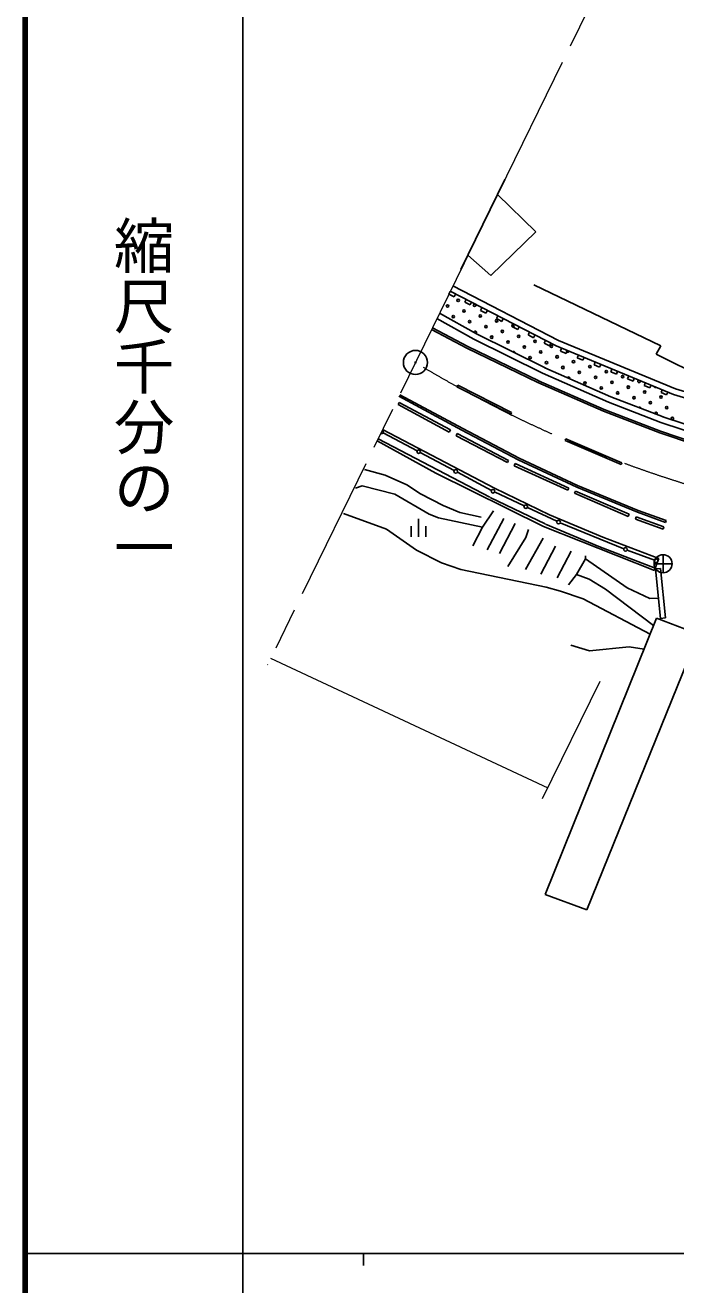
# Model space of a CAD drawing. Units: millimetres, scale not verified. Extents: x 40207 to 680207, y 18995 to 378995.
# Drawn here: x 40207 to 94051, y 201404 to 305754 of the extents above; entities that cross this region are included whole.
import ezdxf
from ezdxf.enums import TextEntityAlignment as Align

# ---------------------------------------------------------------- set-up
doc = ezdxf.new("R2010")
doc.units = ezdxf.units.MM
doc.header["$LTSCALE"] = 1000
doc.linetypes.add('CHAIN', pattern=[18.5, 12, -1.5, 3.5, -1.5])
for name, color, linetype, lineweight in [('M-BGD', 7, 'Continuous', 25), ('M-BMK', 2, 'CHAIN', 13), ('M-BMK-SRVR', 3, 'Continuous', 25), ('M-OTRS', 6, 'Continuous', 25), ('M-STR-HTXT', 7, 'Continuous', 13), ('M-TTL', 2, 'Continuous', 140), ('M-TTL-BAND', 7, 'Continuous', 25)]:
    doc.layers.add(name, color=color, linetype=linetype, lineweight=lineweight)
doc.styles.add('@ＭＳ ゴシック', font='')
doc.styles.get('@ＭＳ ゴシック').set_extended_font_data('@MS Gothic')

# ---------------------------------------------------------------- blocks, each defined once
blk = doc.blocks.new('BUHIN1')
at = {"layer": 'M-BMK-SRVR'}
blk.add_circle((0, 0), 22.5, dxfattribs=at)
blk = doc.blocks.new('BUHIN4')
at = {"layer": 'M-BGD'}
for p, q in [((-740, -119), (740, 119)), ((-247, 568), (641, 711)), ((-56, -617), (832, -473))]:
    blk.add_line(p, q, dxfattribs=at)
blk = doc.blocks.new('BUHIN17')
at = {"layer": 'M-OTRS'}
for radius in [50, 43.8, 31.2, 25, 18.8, 12.5, 6.2]:
    blk.add_circle((0, 0), radius, dxfattribs=at)

msp = doc.modelspace()

# ---------------------------------------------------------------- linework, layer by layer
at = {"layer": 'M-BGD'}
for p, q in [((79912, 292970), (76268, 285513)), ((79306, 291729), (82472, 288639)), ((79306, 291729), (82472, 288639)), ((82472, 288639), (78736, 285006)), ((82472, 288639), (78736, 285006)), ((76853, 286710), (78736, 285006)), ((76853, 286710), (78736, 285006)), ((75604, 284155), (84355, 279637)), ((82308, 284232), (92827, 279196)), ((75275, 283481), (75390, 283703)), ((75275, 283481), (75714, 283254)), ((75385, 283706), (84144, 279183)), ((75385, 283706), (84144, 279183)), ((75714, 283254), (75829, 283476)), ((76698, 283028), (76584, 282805)), ((76584, 282805), (77028, 282576)), ((77028, 282576), (77143, 282798)), ((77557, 280197), (74506, 281907)), ((78012, 282349), (77897, 282127)), ((77897, 282127), (78341, 281898)), ((78341, 281898), (78456, 282120)), ((77323, 279755), (74286, 281457)), ((79325, 281671), (79210, 281449)), ((79210, 281449), (79655, 281220)), ((79655, 281220), (79769, 281442)), ((80638, 280993), (80524, 280771)), ((80524, 280771), (80968, 280541)), ((80968, 280541), (81083, 280764)), ((76767, 279003), (73836, 280537)), ((76834, 279136), (73902, 280672)), ((83011, 276920), (77323, 279755)), ((83234, 277367), (77557, 280197)), ((81952, 280315), (81837, 280093)), ((81837, 280093), (82281, 279863)), ((82281, 279863), (82396, 280085)), ((82640, 276147), (76767, 279003)), ((82705, 276281), (76834, 279136)), ((83265, 279637), (83151, 279414)), ((83151, 279414), (83595, 279185)), ((83595, 279185), (83709, 279407)), ((84144, 279183), (93850, 275168)), ((84144, 279183), (93850, 275168)), ((84355, 279637), (94018, 275639)), ((84606, 278992), (84511, 278761)), ((84511, 278761), (84973, 278569)), ((84973, 278569), (85068, 278800)), ((92827, 279196), (92417, 278509)), ((85993, 278418), (85897, 278187)), ((85897, 278187), (86359, 277996)), ((86359, 277996), (86455, 278227)), ((87379, 277844), (87284, 277613)), ((87284, 277613), (87746, 277422)), ((87746, 277422), (87841, 277653)), ((92417, 278509), (96952, 276231)), ((88485, 274512), (83011, 276920)), ((88686, 274970), (83212, 277377)), ((88766, 277271), (88670, 277040)), ((88670, 277040), (89132, 276849)), ((89132, 276849), (89228, 277080)), ((90152, 276697), (90057, 276466)), ((76007, 275931), (75938, 275797)), ((75938, 275797), (80392, 273526)), ((76007, 275931), (80460, 273660)), ((88060, 273784), (82640, 276147)), ((88120, 273922), (82700, 276284)), ((90057, 276466), (90519, 276275)), ((90519, 276275), (90614, 276506)), ((91539, 276124), (91443, 275893)), ((91443, 275893), (91905, 275701)), ((91905, 275701), (92001, 275932)), ((92926, 275550), (92830, 275319)), ((94018, 275639), (101076, 273515)), ((71156, 274509), (71061, 274333)), ((71135, 275010), (76345, 272214)), ((71156, 274509), (75402, 272223)), ((71201, 275145), (76416, 272346)), ((92819, 272839), (88485, 274512)), ((92999, 273306), (88665, 274979)), ((92830, 275319), (93292, 275128)), ((93292, 275128), (93388, 275359)), ((93850, 275168), (100905, 273045)), ((93850, 275168), (100905, 273045)), ((71061, 274333), (75307, 272047)), ((80460, 273660), (80392, 273526)), ((92740, 271974), (88060, 273784)), ((92794, 272114), (88114, 273924)), ((96530, 271614), (92819, 272839)), ((96687, 272089), (92975, 273314)), ((74185, 268653), (69332, 271320)), ((69418, 271496), (78648, 266645)), ((69791, 272260), (79044, 267398)), ((72637, 270495), (69827, 271992)), ((75402, 272223), (75307, 272047)), ((75956, 271924), (75863, 271747)), ((75863, 271747), (80122, 269518)), ((75956, 271924), (80215, 269695)), ((76346, 272213), (81008, 269760)), ((76416, 272346), (81078, 269892)), ((84961, 271487), (84901, 271349)), ((84901, 271349), (89524, 269352)), ((84961, 271487), (89583, 269490)), ((95587, 271018), (92740, 271974)), ((95635, 271160), (92788, 272116)), ((75712, 268857), (72902, 270354)), ((80215, 269695), (80122, 269518)), ((80771, 269437), (80687, 269255)), ((80687, 269255), (85107, 267221)), ((80771, 269437), (85191, 267403)), ((81014, 269757), (85857, 267478)), ((81078, 269892), (85921, 267614)), ((89583, 269490), (89524, 269352)), ((68291, 268943), (70010, 268484)), ((70010, 268484), (71805, 267673)), ((83110, 264232), (74185, 268653)), ((78786, 267219), (75976, 268716)), ((67552, 267394), (68081, 267597)), ((68081, 267597), (70805, 266891)), ((71805, 267673), (72921, 266934)), ((79044, 267398), (83611, 265198)), ((85191, 267403), (85107, 267221)), ((85739, 267162), (85660, 266978)), ((85739, 267162), (90200, 265248)), ((85864, 267475), (90881, 265418)), ((85921, 267614), (90938, 265556)), ((70805, 266891), (73633, 265255)), ((72921, 266934), (74805, 265956)), ((78675, 266632), (83243, 264433)), ((79054, 267085), (81498, 265933)), ((85660, 266978), (90121, 265064)), ((66560, 265314), (70101, 263998)), ((73633, 265255), (74401, 264932)), ((74805, 265956), (76170, 265392)), ((76170, 265392), (77957, 265004)), ((78962, 265533), (78059, 264160)), ((81770, 265805), (84214, 264653)), ((83611, 265198), (88002, 263345)), ((90200, 265248), (90121, 265064)), ((90887, 265415), (93200, 264567)), ((90938, 265556), (93252, 264708)), ((74401, 264932), (78059, 264160)), ((78059, 264160), (77243, 262619)), ((79823, 264873), (78436, 262304)), ((80762, 264469), (79458, 261986)), ((92282, 260581), (83110, 264232)), ((83281, 264415), (87686, 262556)), ((84488, 264533), (89751, 262378)), ((90785, 265028), (90716, 264840)), ((90716, 264840), (92996, 264005)), ((90785, 265028), (93065, 264192)), ((93065, 264192), (92996, 264005)), ((93252, 264708), (93200, 264567)), ((70101, 263998), (72593, 262270)), ((81633, 263300), (80158, 260900)), ((83073, 263246), (81602, 260675)), ((81873, 263983), (81633, 263300)), ((88002, 263345), (92651, 261576)), ((72593, 262270), (74647, 261211)), ((84103, 262589), (82880, 260277)), ((85381, 262192), (84241, 259967)), ((87686, 262556), (92348, 260782)), ((90031, 262270), (92279, 261440)), ((74647, 261211), (76267, 260651)), ((86581, 261539), (85845, 260254)), ((86576, 261793), (86581, 261539)), ((86581, 261539), (90016, 259152)), ((92651, 261576), (92348, 260782)), ((76267, 260651), (83326, 259186)), ((85845, 260254), (85184, 259393)), ((85845, 260254), (86869, 259850)), ((86869, 259850), (88240, 259032)), ((92348, 260782), (92282, 260581)), ((92375, 260714), (92773, 260754)), ((92375, 260714), (92790, 256608)), ((92773, 260754), (93188, 256649)), ((83326, 259186), (84518, 258871)), ((84518, 258871), (86394, 258232)), ((88240, 259032), (92210, 256018)), ((90016, 259152), (91898, 258259)), ((86394, 258232), (91927, 255315)), ((91898, 258259), (92621, 258274)), ((83254, 233750), (92460, 256639)), ((92460, 256639), (95938, 255293)), ((92790, 256608), (93188, 256649)), ((95938, 255293), (86681, 232472)), ((85371, 254401), (86905, 253924)), ((86905, 253924), (90201, 254245)), ((90201, 254245), (91421, 254055)), ((86681, 232472), (83254, 233750))]:
    msp.add_line(p, q, dxfattribs=at)
for centre, radius in [((76040, 282958), 100), ((75159, 282485), 100), ((76514, 282077), 100), ((77394, 282551), 100), ((77868, 281670), 100), ((75633, 281604), 100), ((76987, 281196), 100), ((78341, 280789), 100), ((79222, 281262), 100), ((80576, 280855), 100), ((78815, 279908), 100), ((79695, 280381), 100), ((81050, 279974), 100), ((82404, 279566), 100), ((80169, 279501), 100), ((81523, 279093), 100), ((82877, 278686), 100), ((83758, 279159), 100), ((81996, 278212), 100), ((83351, 277805), 100), ((84231, 278278), 100), ((85586, 277871), 100), ((84705, 277397), 100), ((86059, 276990), 100), ((86940, 277463), 100), ((87413, 276582), 100), ((88294, 277056), 100), ((89648, 276648), 100), ((86532, 276109), 100), ((87887, 275701), 100), ((88768, 276175), 100), ((90122, 275767), 100), ((89241, 275294), 100), ((90595, 274886), 100), ((91476, 275360), 100), ((91949, 274479), 100), ((92830, 274952), 100), ((93304, 274071), 100), ((93777, 273190), 100), ((72769, 270425), 150), ((75844, 268787), 150), ((78919, 267149), 150), ((78919, 267149), 150), ((81634, 265869), 150), ((84349, 264590), 150), ((89890, 262321), 150), ((92420, 261388), 150)]:
    msp.add_circle(centre, radius, dxfattribs=at)
for centre, radius, start, end in [((77460, 280316), 100, 296.26141, 185.20404), ((80642, 278620), 100, 353.75082, 133.25055), ((85112, 278751), 100, 141.02618, 354.0244), ((85178, 276516), 100, 334.33472, 158.1969), ((91003, 276241), 100, 81.90533, 53.14526), ((92357, 275833), 100, 183.80063, 311.24995), ((91069, 274005), 100, 3.94492, 133.84814), ((92423, 273598), 100, 298.29218, 199.50092), ((69695, 272063), 150, 243.96494, 63.94452)]:
    msp.add_arc(centre, radius, start, end, dxfattribs=at)
at = {"layer": 'M-BMK'}
msp.add_line((92772, 319283), (60263, 252763), dxfattribs=at)
msp.add_arc((124419, 363282), 100000, 239.15527, 256.70961, dxfattribs=at)
at = {"layer": 'M-BMK-SRVR'}
for p, q in [((92253, 261140), (93753, 261140)), ((93003, 261890), (93003, 260390))]:
    msp.add_line(p, q, dxfattribs=at)
for centre, radius in [((72505, 277813), 1000), ((93003, 261140), 750)]:
    msp.add_circle(centre, radius, dxfattribs=at)
at = {"layer": 'M-OTRS'}
msp.add_circle((72505, 277813), 12.5, dxfattribs=at)
at = {"layer": 'M-STR-HTXT'}
for p, q in [((60521, 253317), (83471, 242578)), ((83031, 241680), (87792, 251408))]:
    msp.add_line(p, q, dxfattribs=at)
at = {"layer": 'M-TTL'}
msp.add_line((40207, 378995), (40207, 18995), dxfattribs=at)
at = {"layer": 'M-TTL-BAND'}
for p, q in [((58207, 368995), (58207, 18995)), ((40207, 203995), (579207, 203995)), ((68207, 203995), (68207, 202995))]:
    msp.add_line(p, q, dxfattribs=at)

# ---------------------------------------------------------------- block references
at = {"rotation": 260.83505}
for name, p in [('BUHIN17', (72505, 277813)), ('BUHIN1', (72505, 277813)), ('BUHIN4', (72755, 264111))]:
    msp.add_blockref(name, p, dxfattribs=at)

# ---------------------------------------------------------------- texts
at = {"layer": 'M-TTL-BAND', "style": '@ＭＳ ゴシック'}
msp.add_text('縮尺千分の一', height=3666, rotation=270, dxfattribs=at).set_placement((49984, 260026), align=Align.MIDDLE_RIGHT)

doc.saveas('drawing.dxf')
